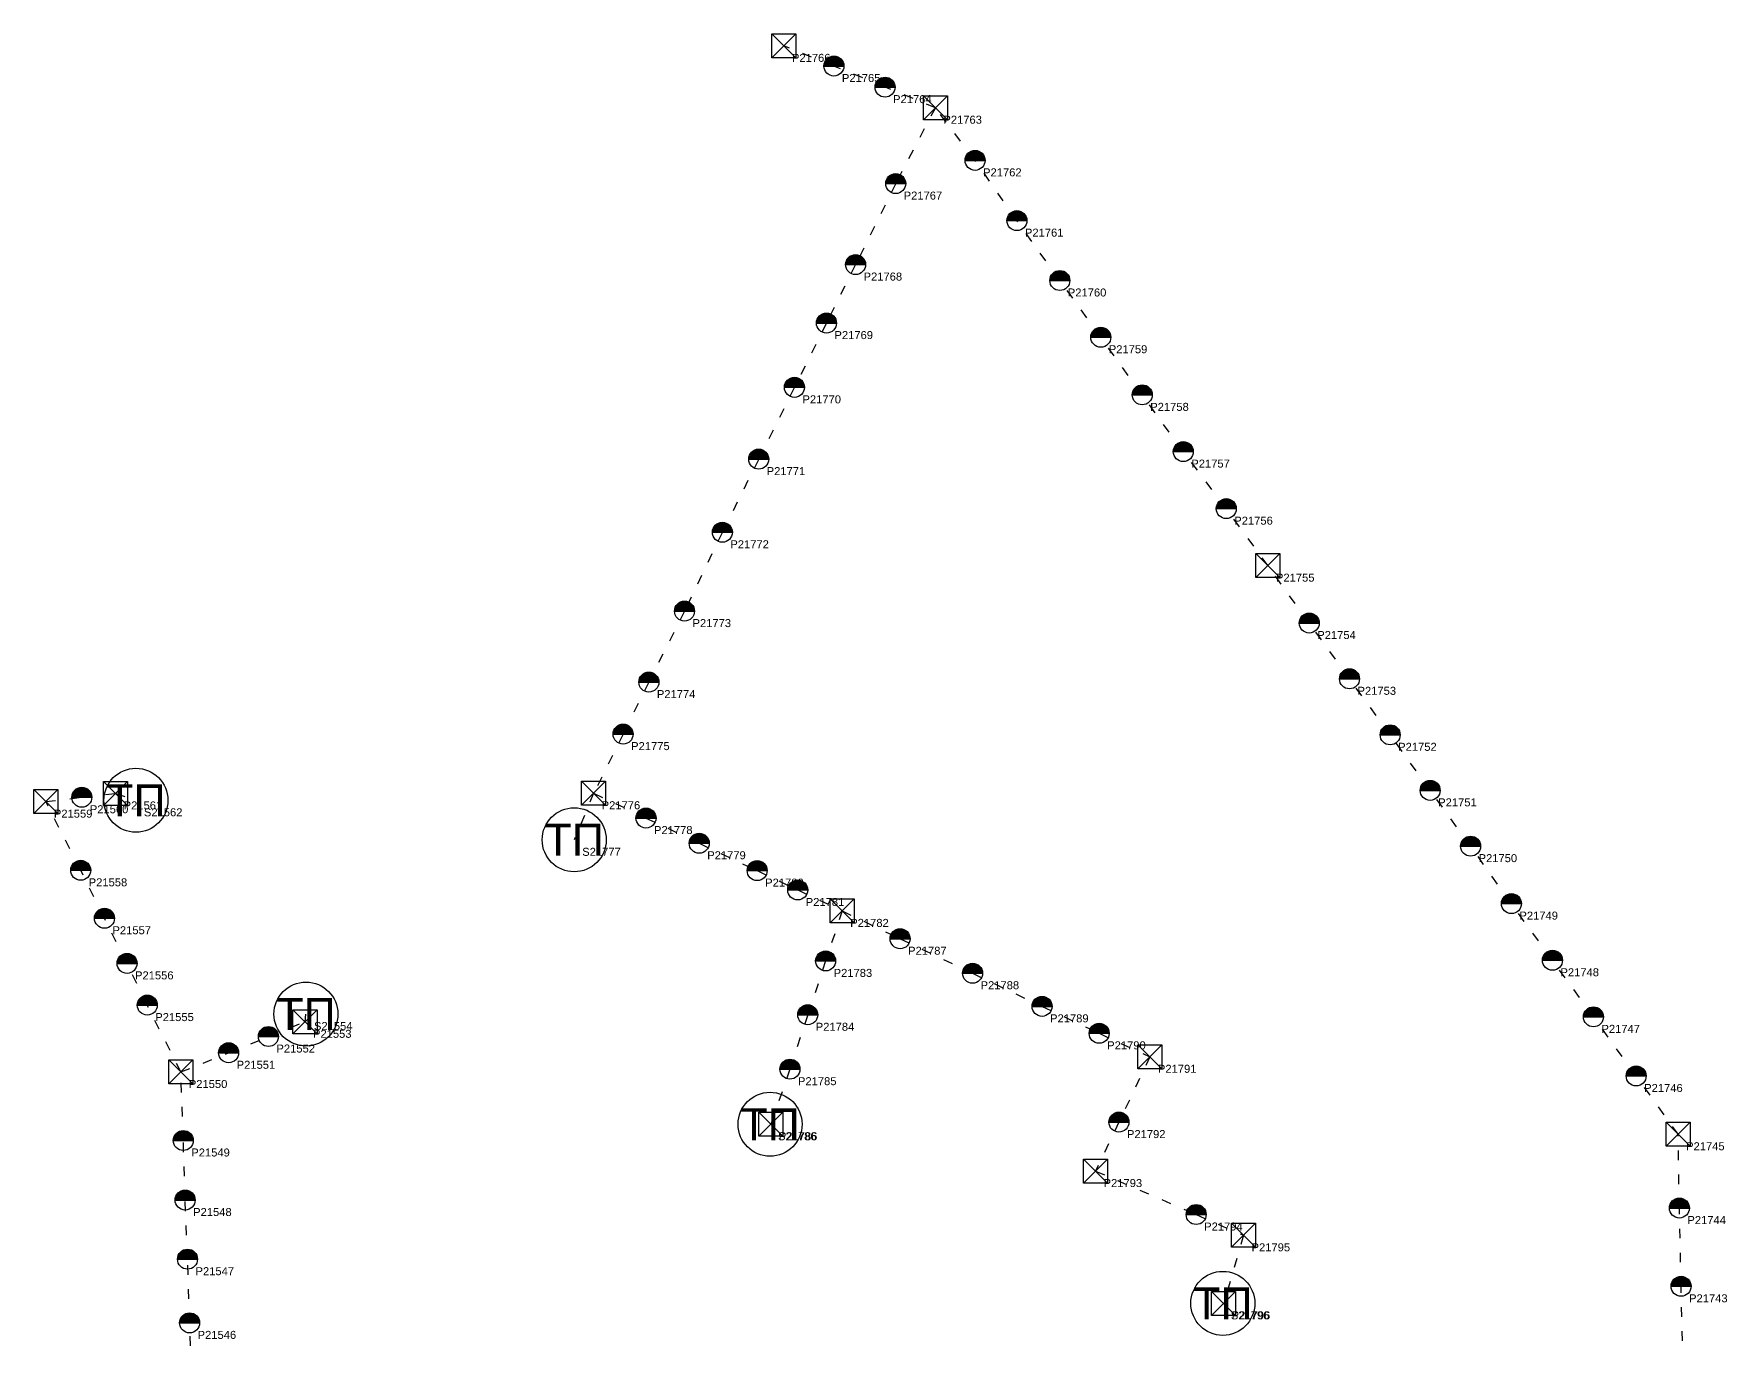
# Model space of a CAD drawing. Header units: metres. Extents: x 293745 to 312667, y 4834037 to 4842503.
# Drawn here: x 296695 to 298811, y 4840872 to 4842503 of the extents above; entities that cross this region are included whole.
import ezdxf
from ezdxf.enums import TextEntityAlignment as Align

# ---------------------------------------------------------------- set-up
doc = ezdxf.new("R2010")
doc.units = ezdxf.units.M
doc.header["$MEASUREMENT"] = 0
doc.linetypes.add('ACAD_ISO03W100', pattern=[30, 12, -18])
for name, color, linetype, lineweight in [('1_4', 7, 'Continuous', 25), ('21_2', 200, 'ACAD_ISO03W100', 25), ('28_2', 7, 'Continuous', 25), ('28_3', 7, 'Continuous', 25), ('57_2', 7, 'Continuous', 30)]:
    doc.layers.add(name, color=color, linetype=linetype, lineweight=lineweight)
doc.styles.get("Standard").update_dxf_attribs({"font": 'arial.ttf', "height": 2})

# ---------------------------------------------------------------- blocks, each defined once
blk = doc.blocks.new('TP-1_4')
at = {"layer": '1_4'}
blk.add_circle((0, 0), 4, dxfattribs=at)
at = {"layer": '1_4', "insert": (0, 0), "char_height": 4, "attachment_point": 5}
blk.add_mtext_dynamic_manual_height_columns('ТП', width=5.0652, gutter_width=75, heights=[0], dxfattribs=at)
at = {"layer": '1_4'}
blk.add_attdef('FIELD_ID', (4.98, 0.01), '', height=4, dxfattribs=at)
blk = doc.blocks.new('PYLON-MV-28_2')
at = {"layer": '28_2'}
blk.add_hatch(color=256, dxfattribs=at).paths.add_polyline_path([(-1.25, 0), (1.25, 0, 1)])
blk.add_line((-1.25, 0), (1.25, 0), dxfattribs=at)
blk.add_circle((0, 0), 1.25, dxfattribs=at)
blk.add_attdef('FIELD_ID', (2.57, 0), '', height=2, dxfattribs=at)
blk = doc.blocks.new('PYLON-MV-28_3')
at = {"layer": '28_3'}
blk.add_lwpolyline([(-1.5, 1.5), (1.5, 1.5), (1.5, -1.5), (-1.5, -1.5)], close=True, dxfattribs=at)
for points in [[(-1.5, 1.5), (1.5, -1.5)], [(-1.5, -1.5), (1.5, 1.5)]]:
    blk.add_lwpolyline(points, dxfattribs=at)
blk.add_attdef('FIELD_ID', (2.57, 0), '', height=2, dxfattribs=at)

msp = doc.modelspace()

# ---------------------------------------------------------------- linework, layer by layer
at = {"layer": '21_2'}
for points in [[(297821.7, 4842410.8), (297758.8, 4842436.5), (297694.9, 4842462.9), (297632.5, 4842488.1)], [(297821.7, 4842410.8), (297772.1, 4842316), (297722, 4842214.8), (297685.6, 4842141.7), (297645.6, 4842061.4), (297600.9, 4841971.7), (297555.5, 4841880.3), (297508.2, 4841781.8), (297463.7, 4841693.1), (297431.5, 4841628.1), (297394.7, 4841554.2)], [(298755.8, 4840840.1), (298753.5, 4840938.1), (298751.4, 4841035.9), (298749.8, 4841128.1), (298697.4, 4841200.9), (298644, 4841274.8), (298592.8, 4841345.5), (298541.5, 4841416.3), (298490.5, 4841488.1), (298440, 4841557.8), (298390, 4841627.2), (298339.2, 4841697.2), (298288.9, 4841766.9), (298237.3, 4841838.6), (298185.2, 4841909.8), (298131.5, 4841981.1), (298080.2, 4842052), (298028.4, 4842124), (297977.2, 4842194.9), (297923.6, 4842269.7), (297871.3, 4842345), (297821.7, 4842410.8)], [(296878.8, 4841205.9), (296836.9, 4841289.5), (296811.6, 4841341.6), (296783.4, 4841398), (296753.7, 4841457.9), (296710.2, 4841543.7), (296755.1, 4841549.2), (296797.4, 4841554), (296822.7, 4841545.4)], [(297394.7, 4841554.2), (297370.4, 4841496)], [(297394.7, 4841554.2), (297460.1, 4841523.2), (297526.6, 4841491.7), (297599, 4841457.5), (297649.7, 4841433.3), (297705.3, 4841407.2)], [(297705.3, 4841407.2), (297684.6, 4841344.7), (297662.2, 4841277.4), (297640, 4841209.4), (297616.1, 4841140.6)], [(297705.3, 4841407.2), (297777.6, 4841372.4), (297868.2, 4841329.3), (297955, 4841287.9), (298026.4, 4841254.2), (298089.8, 4841224.9), (298051.1, 4841143.3), (298021.9, 4841082.1), (298147.6, 4841027.8), (298206.8, 4841001.8), (298181.9, 4840916.8)], [(296878.8, 4841205.9), (296938.6, 4841229.9), (296988.3, 4841250.2), (297034, 4841268.6), (297035.2, 4841278.3)], [(296893.8, 4840803.9), (296889.8, 4840892.4), (296887.2, 4840972), (296884.2, 4841045.9), (296881.9, 4841120.3), (296878.8, 4841205.9)]]:
    msp.add_lwpolyline(points, dxfattribs=at)

# ---------------------------------------------------------------- block references
at = {"layer": '1_4', "xscale": 10, "yscale": 10}
for p in [(296822.7, 4841545.4), (297370.4, 4841496), (297035.2, 4841278.3), (297615.1, 4841140.6), (298180.9, 4840916.8)]:
    msp.add_blockref('TP-1_4', p, dxfattribs=at)
at = {"layer": '28_2', "xscale": 10, "yscale": 10}
for p in [(297694.9, 4842462.9), (297758.8, 4842436.5), (297871.3, 4842345), (297772.1, 4842316), (297923.6, 4842269.7), (297722, 4842214.8), (297977.2, 4842194.9), (297685.6, 4842141.7), (298028.4, 4842124), (297645.6, 4842061.4), (298080.2, 4842052), (298131.5, 4841981.1), (297600.9, 4841971.7), (298185.2, 4841909.8), (297555.5, 4841880.3), (297508.2, 4841781.8), (298288.9, 4841766.9), (297463.7, 4841693.1), (298339.2, 4841697.2), (297431.5, 4841628.1), (298390, 4841627.2), (298440, 4841557.8), (296755.1, 4841549.2), (297460.1, 4841523.2), (297526.6, 4841491.7), (298490.5, 4841488.1), (296753.7, 4841457.9), (297599, 4841457.5), (297649.7, 4841433.3), (298541.5, 4841416.3), (296783.4, 4841398), (297777.6, 4841372.4), (296811.6, 4841341.6), (297684.6, 4841344.7), (297868.2, 4841329.3), (298592.8, 4841345.5), (296836.9, 4841289.5), (297955, 4841287.9), (297662.2, 4841277.4), (298644, 4841274.8), (296988.3, 4841250.2), (298026.4, 4841254.2), (296938.6, 4841229.9), (297640, 4841209.4), (298697.4, 4841200.9), (298051.1, 4841143.3), (296881.9, 4841120.3), (296884.2, 4841045.9), (298751.4, 4841035.9), (298147.6, 4841027.8), (296887.2, 4840972), (298753.5, 4840938.1), (296889.8, 4840892.4)]:
    msp.add_blockref('PYLON-MV-28_2', p, dxfattribs=at)
at = {"layer": '28_3', "xscale": 10, "yscale": 10}
for p in [(297632.5, 4842488.1), (297821.7, 4842410.8), (298237.3, 4841838.6), (296710.2, 4841543.7), (296797.4, 4841554), (297394.7, 4841554.2), (297705.3, 4841407.2), (297034, 4841268.6), (298089.8, 4841224.9), (296878.8, 4841205.9), (297616.1, 4841140.6), (298749.8, 4841128.1), (298021.9, 4841082.1), (298206.8, 4841001.8), (298181.9, 4840916.8)]:
    msp.add_blockref('PYLON-MV-28_3', p, dxfattribs=at)

# ---------------------------------------------------------------- texts
at = {"layer": '57_2'}
for s, p in [('P21766', (297642.5, 4842478.1)), ('P21765', (297704.9, 4842452.9)), ('P21764', (297768.8, 4842426.5)), ('P21763', (297831.7, 4842400.8)), ('P21762', (297881.3, 4842335)), ('P21767', (297782.1, 4842306)), ('P21761', (297933.6, 4842259.7)), ('P21768', (297732, 4842204.8)), ('P21760', (297987.2, 4842184.9)), ('P21769', (297695.6, 4842131.7)), ('P21759', (298038.4, 4842114)), ('P21770', (297655.6, 4842051.4)), ('P21758', (298090.2, 4842042)), ('P21771', (297610.9, 4841961.7)), ('P21757', (298141.5, 4841971.1)), ('P21756', (298195.2, 4841899.8)), ('P21772', (297565.5, 4841870.3)), ('P21755', (298247.3, 4841828.6)), ('P21773', (297518.2, 4841771.8)), ('P21754', (298298.9, 4841756.9)), ('P21774', (297473.7, 4841683.1)), ('P21753', (298349.2, 4841687.2)), ('P21775', (297441.5, 4841618.1)), ('P21752', (298400, 4841617.2)), ('P21559', (296720.2, 4841533.7)), ('P21560', (296765.1, 4841539.2)), ('P21561', (296807.4, 4841544)), ('S21562', (296832.7, 4841535.4)), ('P21776', (297404.7, 4841544.2)), ('P21751', (298450, 4841547.8)), ('P21778', (297470.1, 4841513.2)), ('S21777', (297380.4, 4841486)), ('P21779', (297536.6, 4841481.7)), ('P21750', (298500.5, 4841478.1)), ('P21558', (296763.7, 4841447.9)), ('P21780', (297609, 4841447.5)), ('P21781', (297659.7, 4841423.3)), ('P21749', (298551.5, 4841406.3)), ('P21557', (296793.4, 4841388)), ('P21782', (297715.3, 4841397.2)), ('P21787', (297787.6, 4841362.4)), ('P21556', (296821.6, 4841331.6)), ('P21783', (297694.6, 4841334.7)), ('P21788', (297878.2, 4841319.3)), ('P21748', (298602.8, 4841335.5)), ('P21555', (296846.9, 4841279.5)), ('P21789', (297965, 4841277.9)), ('P21553', (297044, 4841258.6)), ('S21554', (297045.2, 4841268.3)), ('P21784', (297672.2, 4841267.4)), ('P21747', (298654, 4841264.8)), ('P21552', (296998.3, 4841240.2)), ('P21790', (298036.4, 4841244.2)), ('P21551', (296948.6, 4841219.9)), ('P21791', (298099.8, 4841214.9)), ('P21550', (296888.8, 4841195.9)), ('P21785', (297650, 4841199.4)), ('P21746', (298707.4, 4841190.9)), ('S21786', (297625.1, 4841130.6)), ('P21786', (297626.1, 4841130.6)), ('P21792', (298061.1, 4841133.3)), ('P21549', (296891.9, 4841110.3)), ('P21745', (298759.8, 4841118.1)), ('P21793', (298031.9, 4841072.1)), ('P21548', (296894.2, 4841035.9)), ('P21744', (298761.4, 4841025.9)), ('P21794', (298157.6, 4841017.8)), ('P21795', (298216.8, 4840991.8)), ('P21547', (296897.2, 4840962)), ('P21743', (298763.5, 4840928.1)), ('S21796', (298190.9, 4840906.8)), ('P21796', (298191.9, 4840906.8)), ('P21546', (296899.8, 4840882.4))]:
    msp.add_text(s, height=10, dxfattribs=at).set_placement(p, align=Align.TOP_LEFT)

doc.saveas('drawing.dxf')
